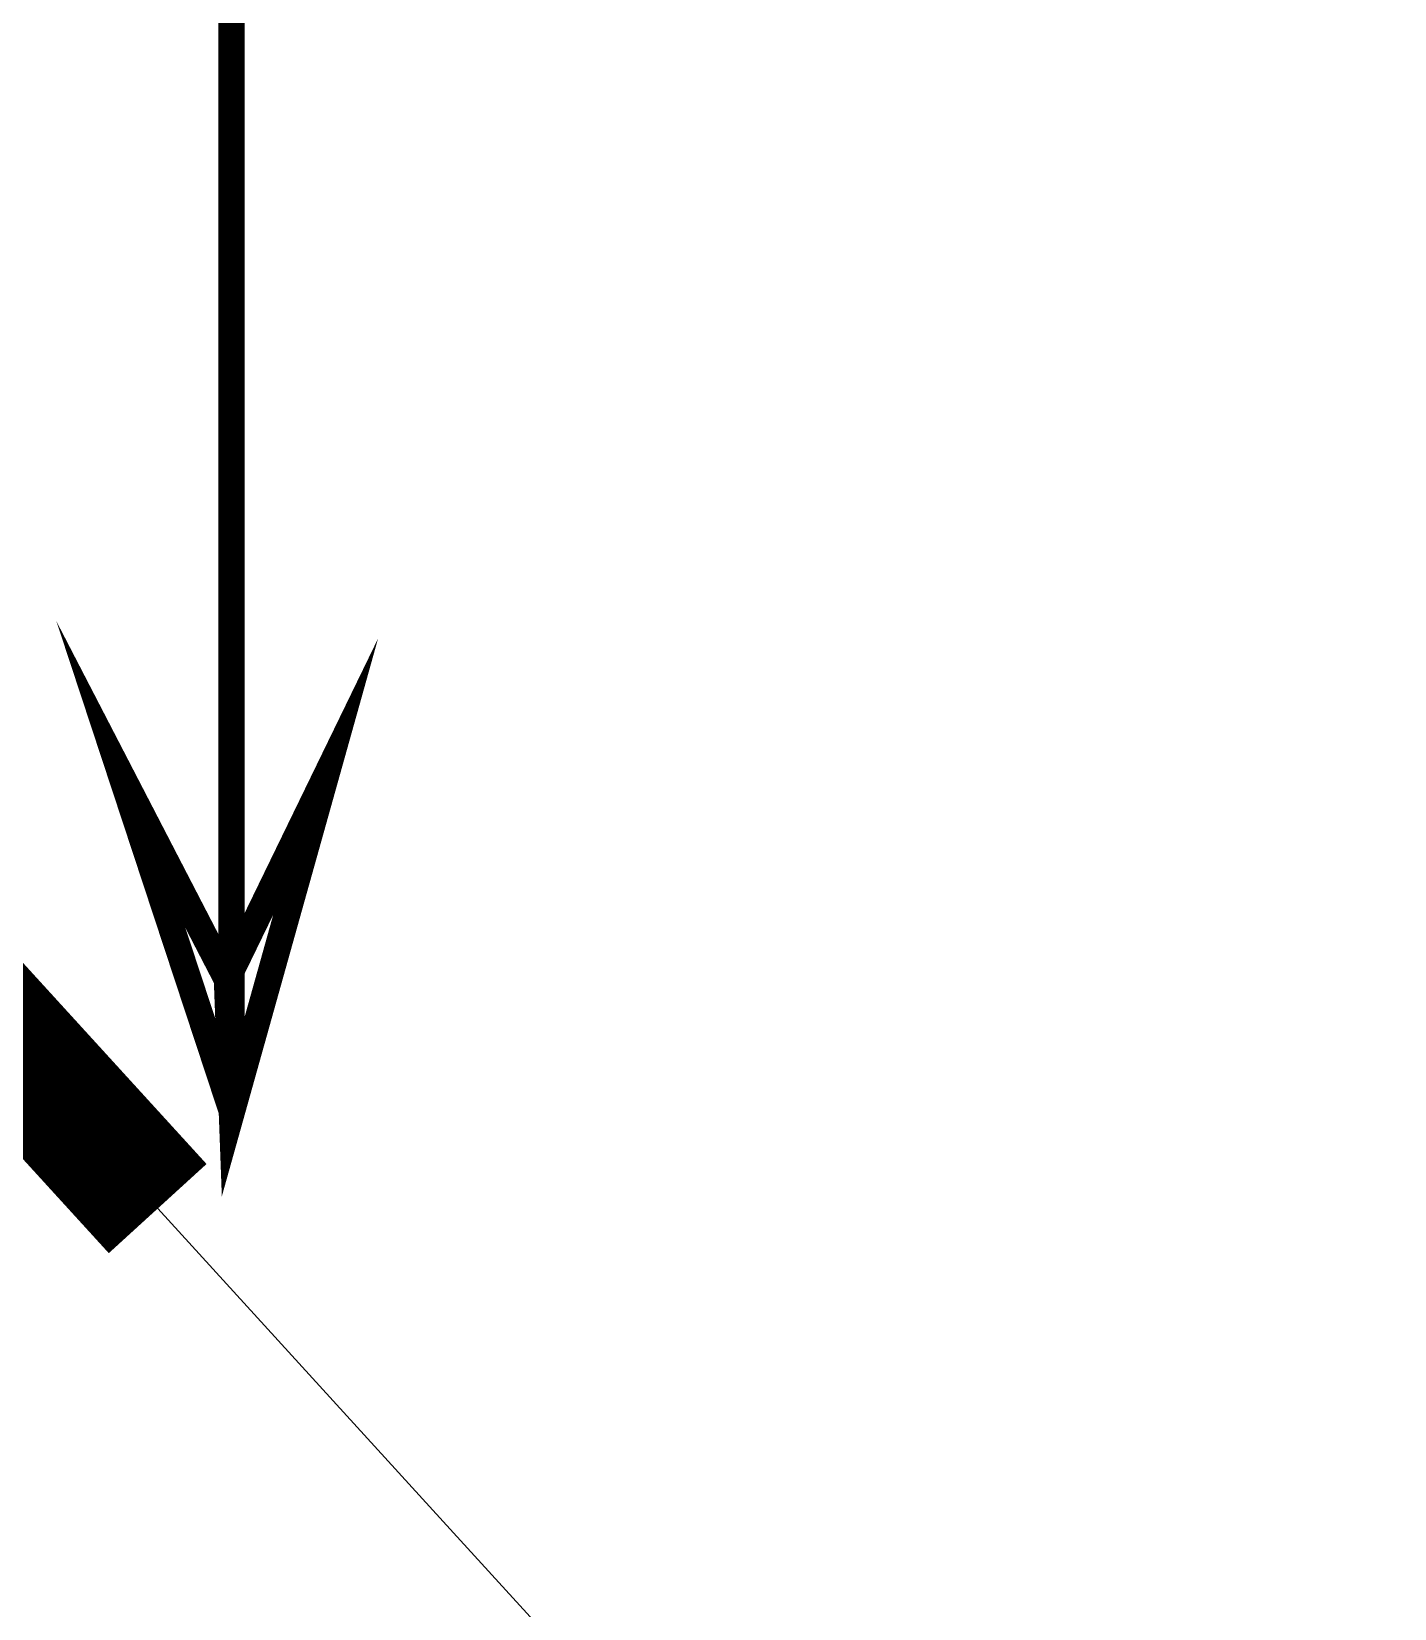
# Model space of a CAD drawing. Header units: inches. Extents: x -340059099 to 1458168, y 1119167 to 1294232938.
# Drawn here: x 471531 to 472046, y 2616710 to 2617306 of the extents above; entities that cross this region are included whole.
import ezdxf

# ---------------------------------------------------------------- set-up
doc = ezdxf.new("R2010")
doc.units = ezdxf.units.IN
doc.header["$MEASUREMENT"] = 0
doc.layers.add('Text', color=7, linetype='Continuous')

msp = doc.modelspace()

# ---------------------------------------------------------------- linework, layer by layer
at = {"layer": 'Text', "color": 1, "const_width": 50}
msp.add_lwpolyline([(468504.7, 2617650.43), (468758.29, 2617609.73), (469015.42, 2617608.02), (469266.01, 2617577.63), (469574.91, 2617559.73), (469746.46, 2617532.64), (470013.32, 2617461.49), (470261.64, 2617395.29), (470484.24, 2617291.64), (470711.29, 2617222.14), (471067.43, 2617113.13), (471185.46, 2617077), (471342.54, 2617070.9), (471405.33, 2617051.11), (471578.56, 2616861.23)], dxfattribs=at)
at = {"layer": 'Text', "color": 0, "lineweight": 25, "const_width": 10}
for points in [[(471606.44, 2616898.06), (471606.44, 2617422.62)], [(471604.76, 2616947.77), (471606.61, 2616897.97), (471642.04, 2617024.49), (471604.76, 2616947.77), (471564.68, 2617025.2), (471606.81, 2616897.44)]]:
    msp.add_lwpolyline(points, dxfattribs=at)
at = {"layer": 'Text'}
msp.add_lwpolyline([(471578.56, 2616861.23), (471690.31, 2616738.75), (471823.53, 2616592.72), (472124.04, 2616418.57), (472435.31, 2616211.39)], dxfattribs=at)
at = {"layer": 'Text', "color": 1}
msp.add_circle((469844, 2616428.5), 81808.03, dxfattribs=at)

doc.saveas('drawing.dxf')
